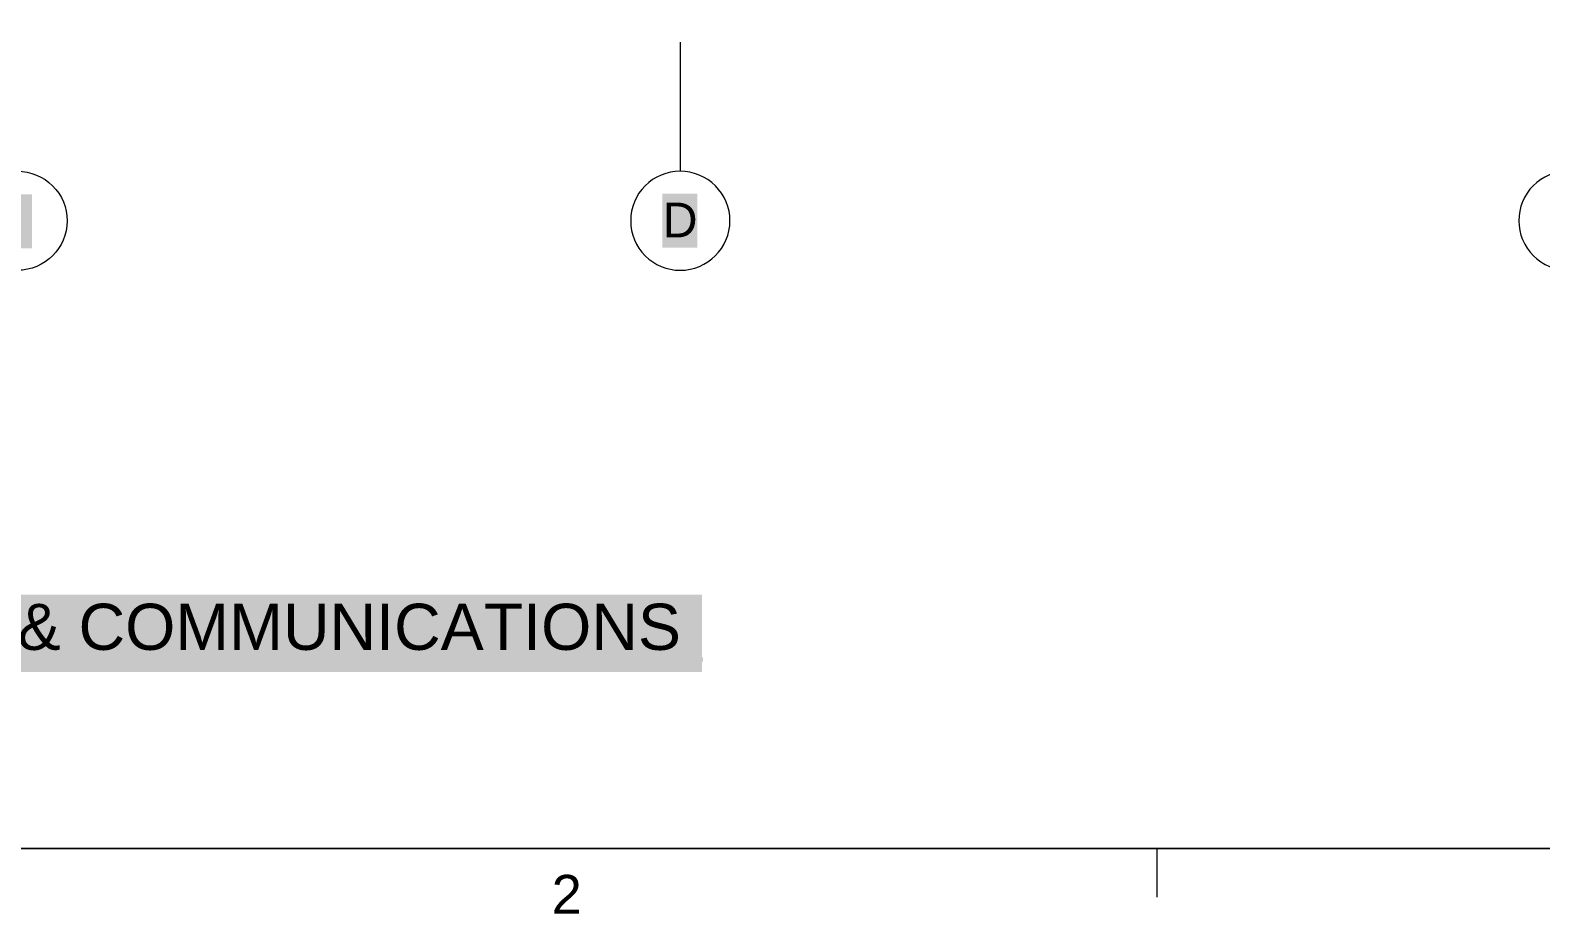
# Model space of a CAD drawing. Header units: inches. Extents: x 0.9 to 36.3, y 0.7 to 23.3.
# Drawn here: x 20.31 to 28.09, y 0.67 to 5.23 of the extents above; entities that cross this region are included whole.
import ezdxf

# ---------------------------------------------------------------- set-up
doc = ezdxf.new("R2010")
doc.units = ezdxf.units.IN
doc.layers.add('PDF_Geometry', color=7, linetype='Continuous', lineweight=9, true_color=0x777777)
doc.layers.add('PDF_Solid Fills', color=7, linetype='Continuous', true_color=0xffffff)
doc.layers.add('PDF_Text', color=7, linetype='Continuous')
doc.styles.add('PDF Arial', font='arial.ttf')
doc.styles.add('PDF GillSansMT', font='arial.ttf')

msp = doc.modelspace()

# ---------------------------------------------------------------- linework, layer by layer
at = {"layer": 'PDF_Geometry', "linetype": 'ByBlock'}
msp.add_lwpolyline([(32.3645, 1.0083), (1.135, 1.0083), (32.3645, 1.0083), (32.3645, 22.9929), (1.135, 22.9929), (32.3645, 22.9929)], close=True, dxfattribs=at)
for points in [[(23.659, 5.1648), (23.659, 4.4998, 0.416667), (23.404, 4.2448, 0.414218), (23.659, 3.9898, 0.412859), (23.9157, 4.2448, 0.415306), (23.659, 4.4998)], [(20.2442, 4.4998, -0.415306), (20.5008, 4.2448, -0.412859), (20.2442, 3.9898, -0.414218), (19.9892, 4.2448, -0.416667), (20.2442, 4.4998), (20.2442, 5.0431)]]:
    msp.add_lwpolyline(points, format="xyb", dxfattribs=at)
msp.add_lwpolyline([(28.2355, 4.5001, 0.416782), (27.9804, 4.2451, 0.414331), (28.2355, 3.9901, 0.412791), (28.4921, 4.2451, 0.415241)], format="xyb", close=True, dxfattribs=at)
msp.add_lwpolyline([(26.1173, 0.7583), (26.1173, 1.0083)], dxfattribs=at)
at = {"layer": 'PDF_Solid Fills', "linetype": 'ByBlock', "transparency": 33554559}
for points in [[(20.1658, 4.1032), (20.3192, 4.1032), (20.1658, 4.3815), (20.3192, 4.3815)], [(23.5674, 4.1065), (23.7474, 4.1065), (23.5674, 4.3848), (23.7474, 4.3848)], [(18.7527, 1.9191), (23.7719, 1.9191), (18.7527, 2.3179), (23.7719, 2.3179)]]:
    msp.add_solid(points, dxfattribs=at)
at = {"layer": 'PDF_Solid Fills', "color": 7, "linetype": 'ByBlock', "transparency": 33554559}
msp.add_solid([(14.9111, 1.9716), (23.7774, 1.9716), (14.9111, 1.9949), (23.7774, 1.9949)], dxfattribs=at)

# ---------------------------------------------------------------- texts
at = {"layer": 'PDF_Text', "color": 8, "linetype": 'ByBlock', "true_color": 0x777777, "insert": (23.5683, 4.2489), "char_height": 0.1787, "attachment_point": 4, "style": 'PDF Arial'}
msp.add_mtext('D', dxfattribs=at)
at = {"layer": 'PDF_Text', "linetype": 'ByBlock', "attachment_point": 4}
for s, insert, char_height, style in [('MAIN FLOOR PLAN -POWER & COMMUNICATIONS', (15.6617, 2.1501), 0.238113, 'PDF Arial'), ('2', (22.9967, 0.7725), 0.2005, 'PDF GillSansMT')]:
    msp.add_mtext(s, dxfattribs=dict(at, insert=insert, char_height=char_height, style=style))

doc.saveas('drawing.dxf')
